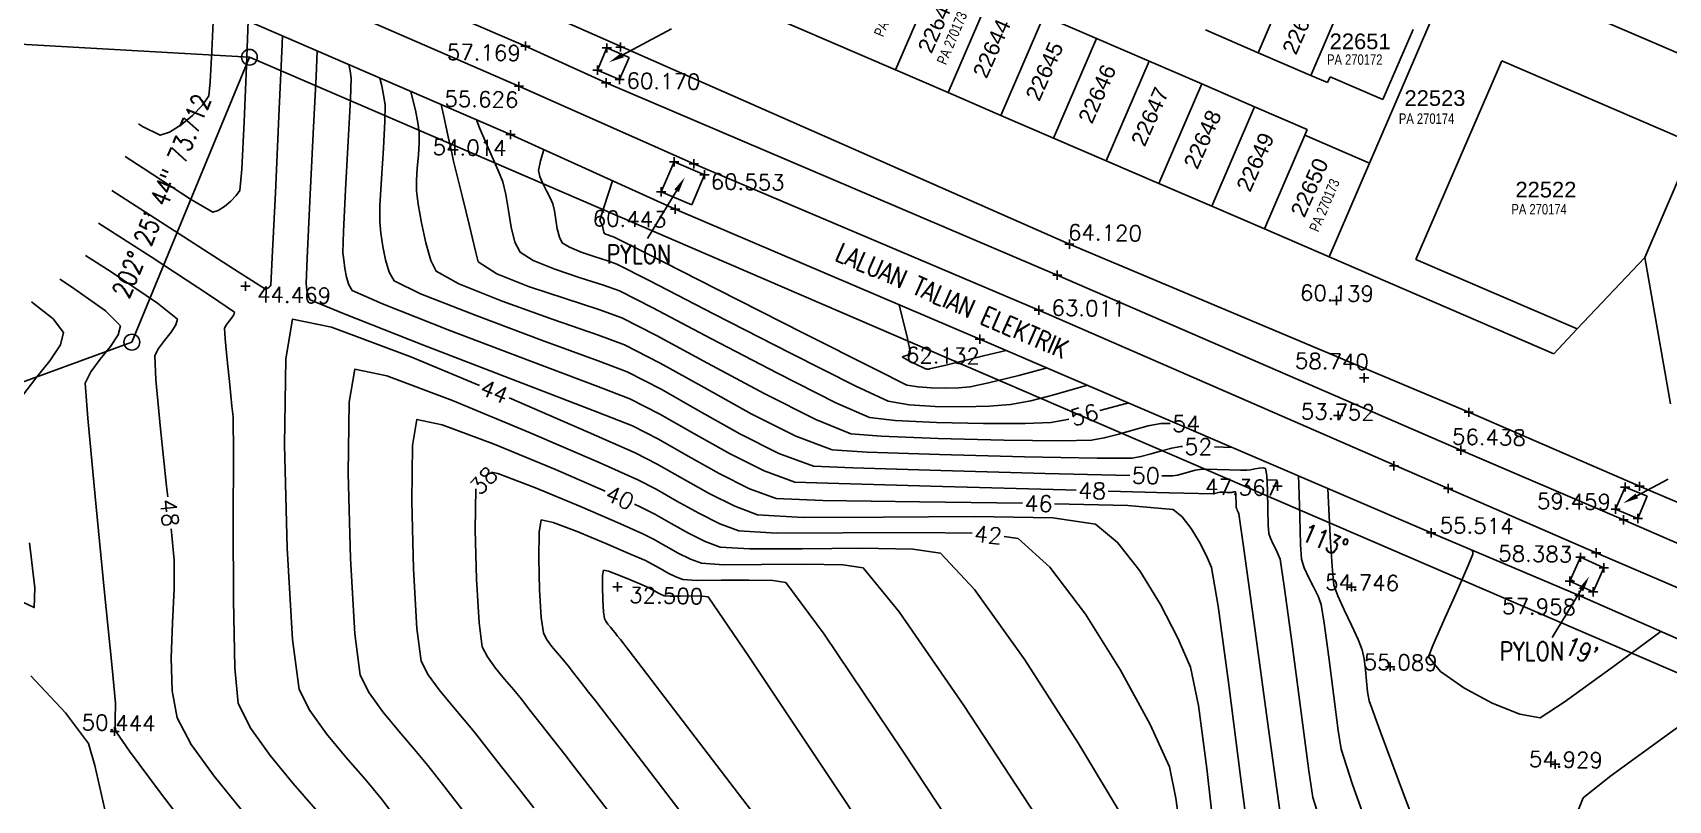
# Model space of a CAD drawing. Header units: metres. Extents: x -750 to 1235, y -4011 to -2636.
# Drawn here: x -331.9 to 59, y -3039.4 to -2855.9 of the extents above; entities that cross this region are included whole.
import ezdxf
from ezdxf.enums import TextEntityAlignment as Align

# ---------------------------------------------------------------- set-up
doc = ezdxf.new("R2010")
doc.units = ezdxf.units.M
doc.header["$MEASUREMENT"] = 0
doc.layers.get('0').update_dxf_attribs({"linetype": 'CONTINUOUS'})
for name, color, linetype in [('CPARIT', 142, 'CONTINUOUS'), ('EDIT2', 7, 'CONTINUOUS'), ('HEIGHT', 2, 'CONTINUOUS'), ('LOTS', 8, 'CONTINUOUS'), ('MAJANN', 6, 'CONTINUOUS'), ('MAJOR', 6, 'CONTINUOUS'), ('MINANN', 91, 'CONTINUOUS'), ('MINOR', 91, 'CONTINUOUS'), ('NO_LOT', 7, 'CONTINUOUS'), ('PNT_DESC', 7, 'CONTINUOUS'), ('PNT_ID', 7, 'CONTINUOUS'), ('PTS', 1, 'CONTINUOUS'), ('TBM', 7, 'CONTINUOUS')]:
    doc.layers.add(name, color=color, linetype=linetype)
doc.styles.add('MtXpl_MS_Shell_Dlg_2', font='')
doc.styles.get("Standard").update_dxf_attribs({"font": 'simplex.shx', "height": 1.5})
doc.styles.add('T', font='arial.ttf', dxfattribs={"height": 1.5})
doc.styles.get('MtXpl_MS_Shell_Dlg_2').set_extended_font_data('MS Shell Dlg 2')

# ---------------------------------------------------------------- blocks, each defined once
blk = doc.blocks.new('CROSS')
at = {"linetype": 'Continuous'}
for p, q in [((-0.5, 0), (0.5, 0)), ((0, -0.5), (0, 0.5))]:
    blk.add_line(p, q, dxfattribs=at)

msp = doc.modelspace()

# ---------------------------------------------------------------- hatches: boundary and pattern name
at = {"layer": 'CPARIT'}
h = msp.add_hatch(dxfattribs=at)
h.set_pattern_fill('ANSI31', color=256, scale=10, style=0)
h.set_pattern_definition([(45, (-888.5359, 1917.0265), (-0.88388348, 0.88388348), [])])
edge = h.paths.add_edge_path()
edge.add_line((273.43, -3022.86), (281.71, -3026.12))
edge.add_line((281.71, -3026.12), (271.38, -3053.76))
edge.add_line((262.84, -3046.78), (273.43, -3022.86))
edge.add_line((271.38, -3053.76), (262.88, -3078.21))
edge.add_line((251.11, -3081.52), (262.84, -3046.78))
edge.add_line((262.88, -3078.21), (265.15, -3084.9))
edge.add_line((276.52, -3117.61), (265.15, -3084.9))
edge.add_line((255.09, -3089.92), (251.11, -3081.52))
edge.add_line((266.46, -3122.62), (255.09, -3089.92))
edge.add_line((271.31, -3141.85), (266.46, -3122.62))
edge.add_line((283.71, -3146.13), (276.52, -3117.61))
edge.add_line((221.89, -3208.15), (271.31, -3141.85))
edge.add_line((231.91, -3215.62), (283.71, -3146.13))
edge.add_line((168.83, -3276.76), (222.02, -3207.98))
edge.add_line((178.72, -3284.4), (231.91, -3215.62))
edge.add_line((25.82, -3466.44), (29.45, -3435.98))
edge.add_line((29.45, -3435.98), (55.1, -3402.6))
edge.add_line((55.1, -3402.6), (119.48, -3352.85))
edge.add_line((119.48, -3352.85), (168.23, -3277.61))
edge.add_line((32.21, -3487.06), (41.15, -3441.26))
edge.add_line((41.15, -3441.26), (64.03, -3411.51))
edge.add_line((64.03, -3411.51), (128.81, -3361.43))
edge.add_line((128.81, -3361.43), (178.72, -3284.4))
edge.add_line((25.82, -3466.44), (32.21, -3487.07))

# ---------------------------------------------------------------- linework, layer by layer
at = {"color": 10}
for p, q in [((-280.14, -2861.78), (-308.26, -2929.91)), ((472.96, -3186.53), (-280.14, -2861.78)), ((-308.26, -2929.91), (-409.57, -2966.9))]:
    msp.add_line(p, q, dxfattribs=at)
at = {"layer": 'EDIT2'}
for p, q in [((-190.92, -2861.24), (-179.24, -2854.98)), ((-194.7, -2859.57), (-196.96, -2864.87)), ((-194.7, -2859.57), (-189.41, -2861.82)), ((-196.96, -2864.87), (-191.67, -2867.11)), ((-189.41, -2861.82), (-191.67, -2867.11)), ((-178.64, -2886.79), (-181.72, -2893.98)), ((-171.36, -2889.86), (-178.64, -2886.79)), ((-171.36, -2889.86), (-174.44, -2897.04)), ((-62.75, -2891.97), (-50.16, -2897.41)), ((-178.05, -2893.72), (-184.97, -2905.1)), ((-174.44, -2897.04), (-181.72, -2893.98)), ((51.46, -2966.67), (58.97, -2962.65)), ((46.4, -2969.85), (48.66, -2964.54)), ((53.94, -2966.75), (48.66, -2964.54)), ((51.68, -2972.07), (53.94, -2966.75)), ((51.68, -2972.07), (46.4, -2969.85)), ((37.98, -2981.34), (35.41, -2987.08)), ((37.98, -2981.34), (43.58, -2983.85)), ((43.58, -2983.85), (41.01, -2989.59)), ((38.12, -2989.14), (31.2, -3000.52)), ((35.41, -2987.08), (41.01, -2989.59))]:
    msp.add_line(p, q, dxfattribs=at)
at = {"layer": 'EDIT2', "color": 3}
for points in [[(-315.5, -2815.51), (-214.18, -2859.1)], [(-310.73, -2827.36), (-215.72, -2868.73)], [(-310.77, -2839.95), (-217.77, -2880.29)], [(-211.77, -2850.18), (-84.18, -2906.47)], [(-214.18, -2859.1), (-194.89, -2867.91), (-87.05, -2913.91)], [(-215.72, -2868.73), (-173.92, -2887.26), (-91.48, -2922.25)], [(-217.77, -2880.29), (-178.37, -2898.11), (-105.58, -2929.17)], [(-84.18, -2906.47), (11.27, -2946.67)], [(-87.05, -2913.91), (9.42, -2955.73)], [(-91.48, -2922.25), (6.37, -2964.88)], [(-105.58, -2929.17), (2.31, -2975.52)], [(52.12, -2964.37), (11.27, -2946.67)], [(48.3, -2972.41), (9.42, -2955.73)], [(6.37, -2964.88), (41.72, -2980.28)], [(259.73, -3052.46), (52.12, -2964.37)], [(246.15, -3059), (197.16, -3037.09), (48.3, -2972.41)], [(191.34, -3058.1), (37.71, -2990.5), (2.31, -2975.52)], [(41.72, -2980.28), (195.14, -3046.03), (245.88, -3068.53)]]:
    msp.add_lwpolyline(points, dxfattribs=at)
at = {"layer": 'EDIT2'}
for centre in [(-280.14, -2861.78), (-280.14, -2861.78), (-308.26, -2929.91), (-308.26, -2929.91)]:
    msp.add_circle(centre, 1.88, dxfattribs=at)
for points in [[(-191.21, -2860.69), (-190.62, -2861.79), (-194.23, -2863.01)], [(-177.52, -2894.04), (-178.58, -2893.39), (-176.1, -2890.51)], [(51.17, -2966.12), (51.76, -2967.23), (48.16, -2968.44)], [(38.65, -2989.46), (37.59, -2988.81), (40.07, -2985.93)]]:
    msp.add_solid(points, dxfattribs=at)
at = {"layer": 'LOTS', "color": 7}
for p, q in [((-115.47, -2841.03), (-125.73, -2864.82)), ((-6.42, -2873.12), (8.67, -2838.13)), ((8.67, -2838.13), (69.57, -2864.39)), ((-39.07, -2860.7), (-31.23, -2842.5)), ((-102.87, -2846.46), (-113.13, -2870.25)), ((-26.48, -2866.13), (-18.63, -2847.93)), ((-18.63, -2847.93), (-26.48, -2866.13)), ((-125.73, -2864.82), (-157.07, -2851.3)), ((-90.28, -2851.89), (-100.54, -2875.68)), ((-90.28, -2851.89), (-77.68, -2857.32)), ((-77.68, -2857.32), (-87.94, -2881.11)), ((-77.68, -2857.32), (-65.09, -2862.75)), ((-39.07, -2860.7), (-51.67, -2855.26)), ((-1.98, -2855.12), (-9.22, -2871.91)), ((-351.08, -2857.75), (-280.14, -2861.78)), ((-26.48, -2866.13), (-39.07, -2860.7)), ((-113.13, -2870.25), (-125.73, -2864.82)), ((-65.09, -2862.75), (-75.35, -2886.54)), ((-65.09, -2862.75), (-52.49, -2868.18)), ((-1.33, -2910.16), (19.16, -2862.63)), ((19.16, -2862.63), (-1.33, -2910.16)), ((19.16, -2862.63), (62.31, -2881.23)), ((62.31, -2881.23), (19.16, -2862.63)), ((-52.49, -2868.18), (-62.75, -2891.97)), ((-52.49, -2868.18), (-39.9, -2873.61)), ((-22.48, -2867.85), (-26.48, -2866.13)), ((-21.87, -2866.45), (-22.48, -2867.85)), ((-9.22, -2871.91), (-21.87, -2866.45)), ((-100.54, -2875.68), (-113.13, -2870.25)), ((-12.45, -2887.11), (-6.42, -2873.12)), ((-87.94, -2881.11), (-100.54, -2875.68)), ((-39.9, -2873.61), (-50.16, -2897.41)), ((-39.9, -2873.61), (-27.3, -2879.05)), ((-27.91, -2880.45), (-37.56, -2902.84)), ((-27.3, -2879.05), (-27.91, -2880.45)), ((-27.91, -2880.45), (-12.45, -2887.11)), ((-75.35, -2886.54), (-87.94, -2881.11)), ((53.38, -2909.64), (65.1, -2882.44)), ((-62.75, -2891.97), (-75.35, -2886.54)), ((-22.11, -2909.5), (-12.45, -2887.11)), ((-12.45, -2887.11), (-22.11, -2909.5)), ((-37.56, -2902.84), (-50.16, -2897.41)), ((-22.11, -2909.5), (-37.56, -2902.84)), ((31.59, -2932.66), (-22.11, -2909.5)), ((37.17, -2926.76), (-1.33, -2910.16)), ((-1.33, -2910.16), (37.17, -2926.76)), ((37.17, -2926.76), (53.38, -2909.64)), ((53.38, -2909.64), (59.48, -2944.68)), ((31.59, -2932.66), (37.17, -2926.76)), ((37.17, -2926.76), (31.59, -2932.66))]:
    msp.add_line(p, q, dxfattribs=at)
at = {"layer": 'MAJOR'}
for points in [[(-306.69, -2877.7), (-305.71, -2878.38), (-301.52, -2880.42), (-301.52, -2880.42), (-299.22, -2879.69), (-296.48, -2877.97), (-293.72, -2875.69), (-291.37, -2873.24), (-289.83, -2871.03), (-289.83, -2871.03), (-289.53, -2867.69), (-289.15, -2860.32), (-288.77, -2851.59), (-288.7, -2849.53)], [(-248.95, -2866.76), (-248.52, -2868.64), (-248, -2871.22), (-247.7, -2873.26), (-247.7, -2873.26), (-247.76, -2877.08), (-248.13, -2883.53), (-248.6, -2890.86), (-248.96, -2897.3), (-249.01, -2901.12), (-249.01, -2901.12), (-248.72, -2903.81), (-248.28, -2907), (-247.64, -2910.26), (-246.74, -2913.15), (-245.55, -2915.25), (-245.55, -2915.25), (-239.22, -2918.36), (-225.98, -2923.57), (-210.33, -2929.42), (-196.78, -2934.4), (-189.85, -2937.02), (-189.85, -2937.02), (-181.77, -2941.14), (-172.56, -2946.37), (-162.93, -2951.8), (-153.61, -2956.49), (-145.31, -2959.54), (-145.31, -2959.54), (-135.9, -2959.97), (-114.88, -2960.61), (-89.97, -2961.28), (-69.73, -2961.75)], [(-193.39, -2891.31), (-195.38, -2897.47), (-196.37, -2900.72), (-196.37, -2900.72), (-196.32, -2900.98), (-196.19, -2901.29), (-196.02, -2901.6), (-195.87, -2901.91), (-195.75, -2902.17), (-195.75, -2902.17), (-195.68, -2902.48), (-195.62, -2902.86), (-195.55, -2903.26), (-195.47, -2903.61), (-195.34, -2903.85), (-195.34, -2903.85), (-195.03, -2904.05), (-194.51, -2904.26), (-193.91, -2904.46), (-193.36, -2904.64), (-192.98, -2904.78), (-192.98, -2904.78), (-185.52, -2908.55), (-168.26, -2917.31), (-147.72, -2927.72), (-130.46, -2936.45), (-122.99, -2940.16), (-122.99, -2940.16), (-120.34, -2940.62), (-117.18, -2940.85), (-113.83, -2940.89), (-110.63, -2940.79), (-107.91, -2940.58), (-107.91, -2940.58), (-103.49, -2939.67), (-96.24, -2937.84), (-89.49, -2936.08)], [(-293.05, -3048.7), (-301.62, -3037.38), (-308.81, -3027.72), (-312.02, -3023.1), (-312.02, -3023.1), (-312.24, -3021.93), (-312.27, -3020.5), (-312.22, -3018.97), (-312.14, -3017.5), (-312.14, -3016.25), (-312.14, -3016.25), (-312.97, -3007.75), (-314.85, -2989), (-317.03, -2966.84), (-318.79, -2948.12), (-319.38, -2939.69), (-319.38, -2939.69), (-318.09, -2937.03), (-315.83, -2934.01), (-313.38, -2930.94), (-311.51, -2928.16), (-310.99, -2925.97), (-310.99, -2925.97), (-314.58, -2922.45), (-322.68, -2916.67), (-325.5, -2914.87)], [(-212.17, -3041.28), (-215.87, -3036.56), (-219.88, -3031.45), (-223.58, -3026.74), (-226.33, -3023.19), (-226.33, -3023.19), (-228.81, -3020.17), (-231.8, -3016.71), (-234.83, -3013.05), (-237.41, -3009.45), (-239.08, -3006.15), (-239.08, -3006.15), (-240.11, -2998.35), (-240.95, -2984.13), (-241.37, -2968.03), (-241.17, -2954.6), (-240.11, -2948.39), (-240.11, -2948.39), (-234.06, -2949.64), (-221.69, -2954.28), (-207.01, -2960.39), (-195.14, -2965.54)], [(-62.06, -2961.87), (-59.48, -2961.9), (-59.48, -2961.9), (-58.29, -2961.69), (-56.91, -2961.32), (-55.48, -2960.9), (-54.11, -2960.54), (-52.91, -2960.32), (-52.91, -2960.32), (-51.41, -2960.3), (-48.82, -2960.36), (-45.86, -2960.45), (-43.27, -2960.53), (-41.76, -2960.55), (-41.76, -2960.55), (-40.9, -2960.43), (-39.86, -2960.21), (-38.8, -2960.01), (-37.89, -2959.93), (-37.3, -2960.09), (-37.3, -2960.09), (-37, -2961.8), (-36.82, -2965.47), (-36.72, -2969.83), (-36.62, -2973.65), (-36.5, -2975.65), (-36.5, -2975.65), (-36.11, -2976.79), (-35.51, -2978.07), (-34.85, -2979.39), (-34.23, -2980.67), (-33.81, -2981.8), (-33.81, -2981.8), (-32.85, -2988.22), (-30.96, -3002.11), (-28.77, -3018.49), (-26.9, -3032.38), (-25.96, -3038.81), (-25.96, -3038.81), (-23.58, -3046.32)], [(-188.12, -2968.64), (-186.72, -2969.26), (-186.72, -2969.26), (-183.26, -2971.02), (-179.31, -2973.27), (-175.19, -2975.59), (-171.19, -2977.6), (-167.63, -2978.91), (-167.63, -2978.91), (-160.51, -2979.35), (-148.03, -2979.3), (-133.85, -2979.18), (-121.6, -2979.4), (-114.94, -2980.36), (-114.94, -2980.36), (-106.83, -2989.02), (-94.84, -3005.87), (-81.95, -3025.89), (-71.11, -3044.03)], [(-332.41, -3009.66), (-324.12, -3018.56), (-318.63, -3025.87), (-318.63, -3025.87), (-317.13, -3031.1), (-314.74, -3041.67), (-312.04, -3054.03), (-309.67, -3064.63), (-308.22, -3069.91), (-308.22, -3069.91), (-307.13, -3071.42), (-305.6, -3073.02), (-303.88, -3074.63), (-302.24, -3076.19), (-300.94, -3077.6), (-300.94, -3077.6), (-298.14, -3081.82)]]:
    msp.add_lwpolyline(points, dxfattribs=at)
at = {"layer": 'MINOR'}
for points in [[(-309.81, -2885.49), (-305.54, -2888.34), (-294.26, -2895.75), (-288.9, -2898.83), (-288.9, -2898.83), (-287.63, -2898.42), (-286.11, -2897.48), (-284.59, -2896.21), (-283.29, -2894.86), (-282.44, -2893.64), (-282.44, -2893.64), (-281.99, -2888.52), (-281.4, -2877.22), (-280.82, -2863.85), (-280.42, -2853.11)], [(-313.07, -2893.64), (-298.09, -2903.3), (-282.81, -2913.12), (-276.28, -2917.23), (-276.28, -2917.23), (-276.04, -2917.16), (-275.75, -2916.98), (-275.46, -2916.74), (-275.21, -2916.48), (-275.05, -2916.25), (-275.05, -2916.25), (-274.68, -2909.66), (-273.94, -2894.23), (-273.09, -2875.84), (-272.4, -2860.39), (-272.25, -2856.66)], [(-263.99, -2860.24), (-263.99, -2860.26), (-263.99, -2860.26), (-264.23, -2866.35), (-264.89, -2880), (-265.69, -2896.16), (-266.35, -2909.81), (-266.59, -2915.9), (-266.59, -2915.9), (-266.51, -2916.64), (-266.39, -2917.52), (-266.21, -2918.43), (-265.96, -2919.23), (-265.63, -2919.81), (-265.63, -2919.81), (-257.47, -2923.17), (-238.53, -2930.59), (-215.96, -2939.33), (-196.93, -2946.68), (-188.6, -2949.91), (-188.6, -2949.91), (-182.36, -2953.09), (-175.26, -2957.13), (-167.84, -2961.31), (-160.65, -2964.94), (-154.24, -2967.28), (-154.24, -2967.28), (-143.09, -2967.78), (-120.03, -2968.11), (-95.37, -2968.43)], [(-256.4, -2863.54), (-256.1, -2865.02), (-255.85, -2866.76), (-255.85, -2866.76), (-255.99, -2871.81), (-256.51, -2881.81), (-257.15, -2893.46), (-257.66, -2903.47), (-257.8, -2908.51), (-257.8, -2908.51), (-257.62, -2910.23), (-257.33, -2912.26), (-256.92, -2914.34), (-256.35, -2916.19), (-255.59, -2917.53), (-255.59, -2917.53), (-248.35, -2920.76), (-232.25, -2927.08), (-213.14, -2934.38), (-196.85, -2940.54), (-189.22, -2943.47), (-189.22, -2943.47), (-182.07, -2947.11), (-173.91, -2951.75), (-165.38, -2956.55), (-157.13, -2960.71), (-149.78, -2963.41), (-149.78, -2963.41), (-139.26, -2963.74), (-114.53, -2964.44), (-85.06, -2965.25), (-82.55, -2965.31)], [(-241.57, -2869.97), (-241.23, -2871.32), (-240.49, -2874.47), (-239.9, -2877.43), (-239.56, -2879.76), (-239.56, -2879.76), (-239.54, -2882.27), (-239.76, -2885.21), (-240.05, -2888.29), (-240.25, -2891.23), (-240.21, -2893.74), (-240.21, -2893.74), (-239.8, -2896.91), (-239.03, -2901.38), (-238, -2906.18), (-236.8, -2910.37), (-235.51, -2912.97), (-235.51, -2912.97), (-230.1, -2915.95), (-219.71, -2920.07), (-207.52, -2924.46), (-196.71, -2928.25), (-190.48, -2930.57), (-190.48, -2930.57), (-181.97, -2934.9), (-171.44, -2940.78), (-160.2, -2947.01), (-149.56, -2952.37), (-140.85, -2955.66), (-140.85, -2955.66), (-132.54, -2956.19), (-115.22, -2956.78), (-94.89, -2957.3), (-77.54, -2957.63), (-69.17, -2957.64), (-69.17, -2957.64), (-67.06, -2957.26), (-64.65, -2956.61), (-62.12, -2955.88), (-59.71, -2955.23), (-57.6, -2954.84), (-57.6, -2954.84), (-57.17, -2954.84)], [(-234.35, -2873.1), (-233.64, -2876.29), (-232.62, -2880.83), (-231.78, -2884.65), (-231.42, -2886.26), (-231.42, -2886.26), (-231.42, -2886.27), (-231.42, -2886.29), (-231.42, -2886.32), (-231.42, -2886.34), (-231.42, -2886.35), (-231.42, -2886.35), (-230.8, -2888.89), (-229.33, -2894.93), (-227.57, -2902.12), (-226.09, -2908.16), (-225.46, -2910.69), (-225.46, -2910.69), (-220.98, -2913.54), (-213.44, -2916.56), (-204.7, -2919.5), (-196.64, -2922.11), (-191.1, -2924.12), (-191.1, -2924.12), (-182.86, -2928.31), (-170.65, -2934.91), (-157.08, -2942.19), (-144.79, -2948.39), (-136.38, -2951.79), (-136.38, -2951.79), (-129.18, -2952.41), (-115.57, -2952.95), (-99.8, -2953.33), (-86.14, -2953.49), (-78.85, -2953.37), (-78.85, -2953.37), (-75.84, -2952.82), (-72.38, -2951.9), (-68.77, -2950.86), (-65.31, -2949.93), (-62.3, -2949.37), (-62.3, -2949.37), (-60.09, -2949.35)], [(-225.77, -2876.82), (-225.79, -2876.96), (-225.79, -2876.96), (-225.15, -2878.67), (-223.64, -2882.2), (-221.83, -2886.33), (-220.28, -2889.85), (-219.55, -2891.57), (-219.55, -2891.57), (-218.84, -2894.59), (-218.23, -2898.41), (-217.56, -2902.42), (-216.68, -2905.96), (-215.42, -2908.41), (-215.42, -2908.41), (-212.33, -2910.38), (-207.13, -2912.46), (-201.11, -2914.49), (-195.55, -2916.28), (-191.73, -2917.67), (-191.73, -2917.67), (-183.75, -2921.72), (-169.85, -2929.04), (-153.96, -2937.36), (-140.01, -2944.41), (-131.92, -2947.91), (-131.92, -2947.91), (-125.82, -2948.64), (-115.91, -2949.12), (-104.71, -2949.36), (-94.75, -2949.36), (-88.54, -2949.11), (-88.54, -2949.11), (-84.62, -2948.39), (-84.28, -2948.3)], [(-209.75, -2883.91), (-210.61, -2886.52), (-211.08, -2888.84), (-211.08, -2888.84), (-210.76, -2890.3), (-210.04, -2891.97), (-209.15, -2893.72), (-208.28, -2895.4), (-207.65, -2896.87), (-207.65, -2896.87), (-207.26, -2898.53), (-206.93, -2900.63), (-206.56, -2902.84), (-206.07, -2904.78), (-205.38, -2906.13), (-205.38, -2906.13), (-203.68, -2907.22), (-200.82, -2908.36), (-197.51, -2909.47), (-194.45, -2910.46), (-192.35, -2911.23), (-192.35, -2911.23), (-184.64, -2915.14), (-169.05, -2923.18), (-150.84, -2932.54), (-135.23, -2940.43), (-127.45, -2944.04), (-127.45, -2944.04), (-122.46, -2944.86), (-116.26, -2945.29), (-109.63, -2945.39), (-103.36, -2945.22), (-98.22, -2944.84), (-98.22, -2944.84), (-93.39, -2943.96), (-87.85, -2942.48), (-82.06, -2940.81), (-79.86, -2940.22)], [(-264.36, -3041.56), (-269.74, -3035.33), (-275.19, -3028.75), (-279.84, -3022.26), (-282.84, -3016.32), (-282.84, -3016.32), (-283.61, -3007.77), (-283.94, -2991.61), (-284, -2972.87), (-283.98, -2956.58), (-284.06, -2947.76), (-284.06, -2947.76), (-284.32, -2945.21), (-284.87, -2940.11), (-285.49, -2934.16), (-285.96, -2929.08), (-286.07, -2926.57), (-286.07, -2926.57), (-285.71, -2925.83), (-285.09, -2925), (-284.41, -2924.15), (-283.89, -2923.38), (-283.74, -2922.77), (-283.74, -2922.77), (-289.66, -2918.65), (-303.63, -2909.53), (-316.21, -2901.48)], [(-299.69, -2966.9), (-299.96, -2964.35), (-301.39, -2950.64), (-302.48, -2938.92), (-302.72, -2933.13), (-302.72, -2933.13), (-301.9, -2931.43), (-300.46, -2929.5), (-298.89, -2927.55), (-297.7, -2925.77), (-297.37, -2924.37), (-297.37, -2924.37), (-302.12, -2920.55), (-313.16, -2913.1), (-319.29, -2909.17)], [(-334.28, -2942.62), (-331.2, -2938.51), (-327.87, -2934.34), (-325.32, -2930.55), (-324.61, -2927.56), (-324.61, -2927.56), (-327.04, -2924.35), (-332.2, -2920.24)], [(-124.84, -2920.95), (-122.89, -2929.02), (-122.13, -2932.56), (-122.13, -2932.56), (-122.41, -2932.79), (-122.9, -2932.99), (-123.45, -2933.16), (-123.9, -2933.33), (-124.08, -2933.48), (-124.08, -2933.48), (-123.53, -2933.81), (-122.2, -2934.5), (-120.58, -2935.31), (-119.19, -2935.99), (-118.53, -2936.29), (-118.53, -2936.29), (-118.36, -2936.32), (-118.17, -2936.33), (-117.96, -2936.33), (-117.76, -2936.33), (-117.59, -2936.31), (-117.59, -2936.31), (-113.72, -2935.39), (-104.7, -2933.2), (-99.26, -2931.88)], [(-244.48, -3044.49), (-248.7, -3039.05), (-248.7, -3039.05), (-252.51, -3034.43), (-257.09, -3029.13), (-261.73, -3023.52), (-265.7, -3017.99), (-268.25, -3012.93), (-268.25, -3012.93), (-269.83, -3000.98), (-271.12, -2979.17), (-271.77, -2954.48), (-271.45, -2933.89), (-269.83, -2924.37), (-269.83, -2924.37), (-260.55, -2926.29), (-241.59, -2933.4), (-225.13, -2940.24)], [(-229.35, -3041.59), (-234.03, -3035.61), (-237.51, -3031.12), (-237.51, -3031.12), (-240.66, -3027.3), (-244.45, -3022.92), (-248.28, -3018.29), (-251.56, -3013.72), (-253.67, -3009.54), (-253.67, -3009.54), (-254.97, -2999.66), (-256.03, -2981.65), (-256.57, -2961.26), (-256.31, -2944.24), (-254.97, -2936.38), (-254.97, -2936.38), (-247.3, -2937.96), (-231.64, -2943.84), (-213.05, -2951.57), (-196.59, -2958.71), (-187.35, -2962.81), (-187.35, -2962.81), (-182.96, -2965.05), (-177.96, -2967.89), (-172.74, -2970.83), (-167.68, -2973.38), (-163.17, -2975.03), (-163.17, -2975.03), (-154.14, -2975.59), (-138.34, -2975.53), (-120.37, -2975.38), (-107.4, -2975.61)], [(-218.05, -2943.21), (-199.17, -2951.4), (-187.97, -2956.36), (-187.97, -2956.36), (-182.66, -2959.07), (-176.61, -2962.51), (-170.29, -2966.07), (-164.16, -2969.16), (-158.71, -2971.16), (-158.71, -2971.16), (-147.78, -2971.83), (-128.64, -2971.76), (-106.9, -2971.58), (-88.12, -2971.91), (-77.91, -2973.39), (-77.91, -2973.39), (-72.65, -2977.8), (-67.34, -2984.6), (-62.39, -2992.61), (-58.22, -3000.68), (-55.22, -3007.62), (-55.22, -3007.62), (-53.29, -3016.82), (-51.32, -3031.87), (-49.41, -3048.9)], [(-76.88, -2946.26), (-75.41, -2945.83), (-70.91, -2944.63), (-69.99, -2944.46)], [(-49.5, -2954.95), (-45.26, -2955.08)], [(-222.3, -2961.01), (-220.81, -2961.32), (-211.74, -2964.72), (-200.98, -2969.2), (-191.45, -2973.33), (-186.1, -2975.71), (-186.1, -2975.71), (-183.56, -2977), (-180.66, -2978.65), (-177.64, -2980.35), (-174.71, -2981.83), (-172.1, -2982.78), (-172.1, -2982.78), (-166.87, -2983.11), (-157.72, -2983.07), (-147.32, -2982.98), (-138.34, -2983.14), (-133.46, -2983.85), (-133.46, -2983.85), (-124.82, -2994.36), (-109.4, -3016.77), (-91.98, -3043.44)], [(-29.39, -2961.9), (-29.3, -2963.91), (-29.11, -2971.59), (-28.94, -2978.3), (-28.72, -2981.83), (-28.72, -2981.83), (-28.04, -2983.83), (-26.99, -2986.08), (-25.82, -2988.41), (-24.74, -2990.66), (-23.99, -2992.65), (-23.99, -2992.65), (-23.25, -2997.11), (-22.17, -3005.25), (-20.99, -3014.62), (-19.94, -3022.78), (-19.23, -3027.25), (-19.23, -3027.25), (-16.6, -3035.44), (-12, -3048.22)], [(-193.85, -3042.69), (-202.74, -3031.12), (-202.74, -3031.12), (-204.76, -3028.52), (-207.47, -3025.06), (-210.41, -3021.32), (-213.12, -3017.86), (-215.14, -3015.25), (-215.14, -3015.25), (-216.96, -3013.04), (-219.15, -3010.51), (-221.37, -3007.82), (-223.27, -3005.18), (-224.49, -3002.76), (-224.49, -3002.76), (-225.25, -2997.04), (-225.86, -2986.61), (-226.17, -2974.81), (-226.02, -2965.01)], [(-74.88, -2965.52), (-60.32, -2965.91), (-49.8, -2966.17), (-49.8, -2966.17), (-49.51, -2966.12), (-49.18, -2966.03), (-48.84, -2965.93), (-48.51, -2965.84), (-48.22, -2965.79), (-48.22, -2965.79), (-47.86, -2965.78), (-47.23, -2965.8), (-46.52, -2965.82), (-45.9, -2965.84), (-45.54, -2965.84), (-45.54, -2965.84), (-45.33, -2965.82), (-45.08, -2965.76), (-44.83, -2965.71), (-44.61, -2965.69), (-44.46, -2965.73), (-44.46, -2965.73), (-44.39, -2966.15), (-44.35, -2967.03), (-44.32, -2968.08), (-44.3, -2968.99), (-44.27, -2969.47), (-44.27, -2969.47), (-44.18, -2969.75), (-44.04, -2970.05), (-43.88, -2970.37), (-43.73, -2970.68), (-43.63, -2970.95), (-43.63, -2970.95), (-42.45, -2979.33), (-39.76, -2998.96), (-36.55, -3022.35), (-33.86, -3041.99)], [(-22.37, -2964.91), (-22.18, -2969.91), (-21.75, -2977.77), (-21.3, -2984.54), (-20.94, -2988.01), (-20.94, -2988.01), (-20.04, -2990.53), (-18.49, -2993.92), (-16.72, -2997.6), (-15.15, -3000.98), (-14.17, -3003.49), (-14.17, -3003.49), (-13.74, -3005.66), (-13.43, -3008.23), (-13.18, -3010.93), (-12.89, -3013.51), (-12.49, -3015.69), (-12.49, -3015.69), (-9.92, -3022.94), (-4.34, -3037.87), (2.28, -3055.34)], [(-87.7, -2968.59), (-70.17, -2969), (-59.39, -2969.9), (-59.39, -2969.9), (-57.25, -2971.69), (-55.1, -2974.45), (-53.09, -2977.71), (-51.39, -2980.98), (-50.18, -2983.8), (-50.18, -2983.8), (-48.58, -2993.07), (-46.05, -3011.82), (-43.24, -3033.74), (-40.81, -3052.54)], [(-282.1, -3041.68), (-288.57, -3033.71), (-294.08, -3026.08), (-297.43, -3019.71), (-297.43, -3019.71), (-298.64, -3013.27), (-298.84, -3005.42), (-298.52, -2997), (-298.11, -2988.91), (-298.1, -2982.01), (-298.1, -2982.01), (-298.7, -2976.12), (-298.87, -2974.53)], [(-164.3, -3058.91), (-186.34, -3030.11), (-196.06, -3017.42), (-196.06, -3017.42), (-197.35, -3015.76), (-199.07, -3013.56), (-200.95, -3011.18), (-202.67, -3008.98), (-203.95, -3007.32), (-203.95, -3007.32), (-205.11, -3005.91), (-206.51, -3004.3), (-207.92, -3002.59), (-209.13, -3000.91), (-209.9, -2999.37), (-209.9, -2999.37), (-210.38, -2995.73), (-210.78, -2989.09), (-210.97, -2981.58), (-210.88, -2975.31), (-210.38, -2972.42), (-210.38, -2972.42), (-207.56, -2973), (-201.79, -2975.17), (-194.94, -2978.01), (-188.88, -2980.64), (-185.47, -2982.15), (-185.47, -2982.15), (-183.86, -2982.98), (-182.01, -2984.02), (-180.09, -2985.11), (-178.22, -2986.05), (-176.56, -2986.66), (-176.56, -2986.66), (-173.24, -2986.86), (-167.41, -2986.84), (-160.8, -2986.79), (-155.08, -2986.89), (-151.97, -2987.34), (-151.97, -2987.34), (-142.81, -2999.71), (-123.95, -3027.67), (-102.01, -3061)], [(-334.33, -2992.1), (-331.58, -2993.38), (-331.58, -2993.38), (-331.42, -2988.62), (-332.68, -2977.92)], [(-99.77, -2976.39), (-96.42, -2976.88), (-96.42, -2976.88), (-88.84, -2983.67), (-80.29, -2994.98), (-71.92, -3008.34), (-64.86, -3021.31), (-60.27, -3031.44), (-60.27, -3031.44), (-58.69, -3038.92), (-57.09, -3051.17)], [(12.14, -2979.68), (12.25, -2980.14), (12.3, -2980.56), (12.3, -2980.56), (11.15, -2983.34), (8.48, -2989.38), (5.32, -2996.48), (2.7, -3002.47), (1.67, -3005.16), (1.67, -3005.16), (4.53, -3008.63), (10.09, -3012.55), (16.88, -3016.2), (23.46, -3018.83), (28.39, -3019.71), (28.39, -3019.71), (34.07, -3016.01), (46.18, -3007.23), (57.2, -2999.08)], [(-195.32, -2995.98), (-195.52, -2994.42), (-195.69, -2991.58), (-195.78, -2988.36), (-195.73, -2985.67), (-195.52, -2984.43), (-195.52, -2984.43), (-194.31, -2984.68), (-191.84, -2985.61), (-188.9, -2986.83), (-186.31, -2987.95), (-184.85, -2988.6), (-184.85, -2988.6), (-184.15, -2988.95), (-183.36, -2989.4), (-182.54, -2989.87), (-181.74, -2990.27), (-181.03, -2990.53), (-181.03, -2990.53), (-179.6, -2990.62), (-177.11, -2990.61), (-174.27, -2990.59), (-171.82, -2990.63), (-170.49, -2990.82), (-170.49, -2990.82), (-160.8, -3005.05), (-138.5, -3038.56), (-112.05, -3078.55)], [(-153.94, -3050.1), (-178.82, -3017.54), (-189.38, -3003.71), (-189.38, -3003.71), (-189.94, -3003.01), (-190.68, -3002.06), (-191.48, -3001.04), (-192.22, -3000.1), (-192.77, -2999.39), (-192.77, -2999.39), (-193.26, -2998.78), (-193.86, -2998.09), (-194.47, -2997.36), (-194.98, -2996.64), (-195.32, -2995.98), (-195.32, -2995.98)], [(36.74, -3043.68), (38.6, -3038.89), (38.6, -3038.89), (45.26, -3033.57), (59.5, -3023.2), (76.29, -3011.17), (79.47, -3008.88)]]:
    msp.add_lwpolyline(points, dxfattribs=at)
at = {"layer": 'TBM', "color": 0}
msp.add_point((35.45, -2987.05), dxfattribs=at)

# ---------------------------------------------------------------- block references
at = {"layer": 'PTS', "xscale": 2.200000000000273, "yscale": 2.200000000000273, "zscale": 2.200000000000273}
for p in [(-214.18, -2859.1), (-194.7, -2859.57), (-191.49, -2859.34), (-196.96, -2864.87), (-215.72, -2868.73), (-194.89, -2867.91), (-191.67, -2867.11), (-217.77, -2880.29), (-178.64, -2886.79), (-173.92, -2887.26), (-171.36, -2889.86), (-181.72, -2893.98), (-178.37, -2898.11), (-84.18, -2906.47), (-281.11, -2916.54), (-87.05, -2913.91), (-20.3, -2919.94), (-91.48, -2922.25), (-105.58, -2929.17), (-13.72, -2938.42), (-19.92, -2947.43), (11.27, -2946.67), (9.42, -2955.73), (-6.59, -2959.48), (-34.41, -2964.32), (6.37, -2964.88), (48.66, -2964.54), (52.12, -2964.37), (46.4, -2969.85), (51.68, -2972.07), (2.31, -2975.52), (48.3, -2972.41), (37.98, -2981.34), (41.72, -2980.28), (35.45, -2987.05), (35.45, -2987.05), (35.45, -2987.06), (35.46, -2987.06), (35.46, -2987.06), (35.46, -2987.06), (35.46, -2987.06), (43.58, -2983.85), (-192.17, -2988.43), (-16.73, -2988.45), (37.71, -2990.5), (41.01, -2989.59), (-7.52, -3007.53), (-312.37, -3022.96), (31.97, -3030.79)]:
    msp.add_blockref('CROSS', p, dxfattribs=at)

# ---------------------------------------------------------------- texts
at = {"layer": 'EDIT2', "color": 4, "linetype": 'Continuous', "style": 'T'}
for s, rotation, p in [('22643', 66.0903, (-117.14, -2861.13)), ('22652', 66.8175, (-29.98, -2861.45)), ('22644', 66.0903, (-103.96, -2867.1)), ('22645', 66.0903, (-91.36, -2872.53)), ('22646', 66.0903, (-78.77, -2877.96)), ('22647', 66.0903, (-66.17, -2883.39)), ('22648', 66.0903, (-53.58, -2888.82)), ('22649', 66.0903, (-40.98, -2894.26)), ('22650', 66.0903, (-28.01, -2900.33))]:
    msp.add_text(s, height=3.75, rotation=rotation, dxfattribs=at).set_placement(p)
for s, p in [('22651', (-21.96, -2859.86)), ('22523', (-4.07, -2873.42)), ('22522', (22.44, -2895.31))]:
    msp.add_text(s, height=3.75, dxfattribs=at).set_placement(p)
at = {"layer": 'EDIT2', "color": 7, "width": 0.8}
for s, rotation, p in [('202%%D 25\' 44" 73.712', 67.5711, (-308.95, -2919.75)), ('LALUAN TALIAN ELEKTRIK', 336.4143, (-140.46, -2910.12)), ('113%%D                     19\'                      40"          820.135', 336.6731, (-29.05, -2977.17))]:
    msp.add_text(s, height=4.5, rotation=rotation, dxfattribs=at).set_placement(p)
for p in [(-194.78, -2911.11), (18.62, -3006.05)]:
    msp.add_text('PYLON', height=4.5, dxfattribs=at).set_placement(p)
at = {"layer": 'HEIGHT'}
for s, p in [('57.169', (-232.99, -2862.38)), ('60.170', (-190.06, -2869.23)), ('55.626', (-233.56, -2873.54)), ('54.014', (-236.39, -2885.1)), ('60.553', (-169.93, -2893.32)), ('60.443', (-198.14, -2902.15)), ('64.120', (-84.52, -2905.47)), ('60.139', (-29.08, -2919.94)), ('63.011', (-88.47, -2923.52)), ('62.132', (-123.26, -2934.83)), ('58.740', (-30.29, -2936.22)), ('53.752', (-28.88, -2948.3)), ('56.438', (7.24, -2954.34)), ('47.367', (-51.76, -2966.32)), ('59.459', (27.57, -2969.72)), ('55.514', (4.31, -2975.52)), ('58.383', (18.31, -2982.24)), ('54.746', (-23.07, -2989.12)), ('57.958', (19.22, -2994.86)), ('55.089', (-13.85, -3008.2)), ('50.444', (-320.28, -3022.65)), ('54.929', (25.64, -3031.45))]:
    msp.add_text(s, height=3.75, rotation=359, dxfattribs=at).set_placement(p)
at = {"layer": 'HEIGHT', "color": 2}
for s, p in [('44.469', (-278.34, -2920.35)), ('32.500', (-189.4, -2992.24))]:
    msp.add_text(s, height=3.75, rotation=359, dxfattribs=at).set_placement(p)
at = {"layer": 'MAJANN'}
for s, rotation, p in [(' 50 ', 359.1358, (-65.9, -2961.81)), (' 40 ', 336.1593, (-191.63, -2967.09))]:
    msp.add_text(s, height=3.9, rotation=rotation, dxfattribs=at).set_placement(p, align=Align.MIDDLE_CENTER)
at = {"layer": 'MINANN'}
for s, rotation, p in [(' 44 ', 337.2964, (-221.59, -2941.73)), (' 56 ', 15.4645, (-80.58, -2947.28)), (' 54 ', 359.0442, (-56.25, -2949.41)), (' 52 ', 359.1955, (-53.33, -2954.89)), (' 38 ', 46.9911, (-224.16, -2963.01)), (' 46 ', 358.8407, (-91.53, -2968.51)), (' 48 ', 358.4675, (-78.71, -2965.42)), (' 48 ', 276.1412, (-299.28, -2970.72)), (' 42 ', 354.1558, (-103.58, -2976))]:
    msp.add_text(s, height=3.9, rotation=rotation, dxfattribs=at).set_placement(p, align=Align.MIDDLE_CENTER)
at = {"layer": 'NO_LOT', "color": 7, "linetype": 'Continuous', "style": 'MtXpl_MS_Shell_Dlg_2', "width": 0.8}
for s, p in [('PA 270143', (-128.69, -2857.1)), ('PA 270173', (-113.68, -2863.78)), ('PA 270173', (-24.65, -2903.75))]:
    msp.add_text(s, height=2.5, rotation=67.0429, dxfattribs=at).set_placement(p)
for s, p in [('PA 270172', (-22.58, -2863.58)), ('PA 270174', (-5.41, -2877.71)), ('PA 270174', (21.48, -2899.38))]:
    msp.add_text(s, height=2.5, dxfattribs=at).set_placement(p)
at = {"layer": 'PNT_DESC'}
msp.add_text('TBM', height=0.2, dxfattribs=at).set_placement((35.5, -2987.3))
at = {"layer": 'PNT_ID'}
msp.add_text('3103', height=0.2, dxfattribs=at).set_placement((35.5, -2987.05))

doc.saveas('drawing.dxf')
